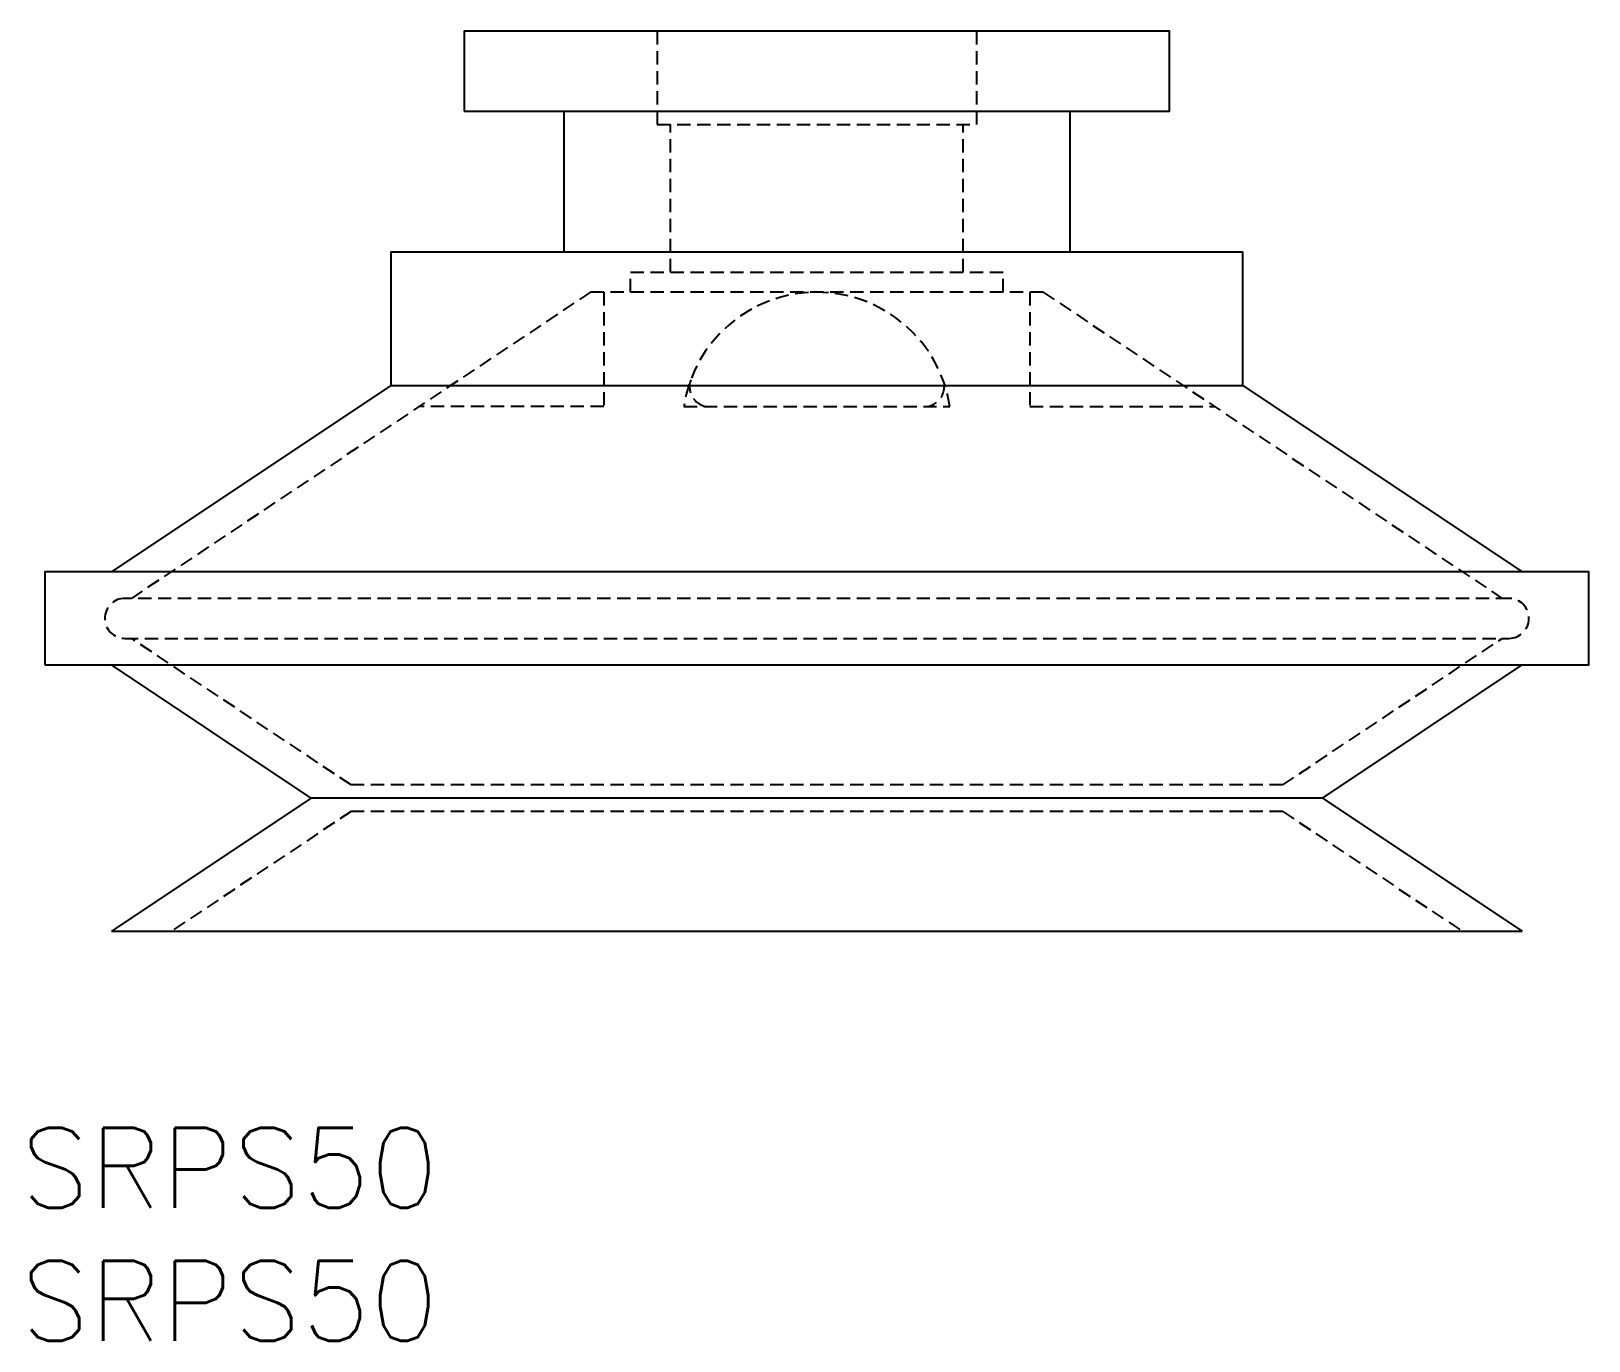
# Model space of a CAD drawing. Extents: x 117.6 to 176.2, y 81.5 to 130.7.
import ezdxf
from ezdxf.enums import TextEntityAlignment as Align

# ---------------------------------------------------------------- set-up
doc = ezdxf.new("R2010")
doc.units = 0
doc.linetypes.add('DASHED', pattern=[0.75, 0.5, -0.25])
doc.layers.get('0').update_dxf_attribs({"linetype": 'CONTINUOUS'})
doc.styles.get("Standard").update_dxf_attribs({"font": 'txt.shx', "bigfont": 'extfont.shx'})

msp = doc.modelspace()

# ---------------------------------------------------------------- linework, layer by layer
at = {"color": 3, "linetype": 'DASHED'}
for p, q in [((141.161, 130.689), (141.161, 127.189)), ((153.161, 130.689), (153.161, 127.189)), ((141.161, 127.189), (153.161, 127.189)), ((141.661, 121.639), (141.661, 127.189)), ((152.661, 121.639), (152.661, 127.189)), ((140.161, 121.639), (154.161, 121.639)), ((140.161, 120.889), (140.161, 121.639)), ((154.161, 120.889), (154.161, 121.639)), ((138.661, 120.889), (121.411, 109.389)), ((155.661, 120.889), (138.661, 120.889)), ((139.161, 120.889), (139.161, 116.589)), ((155.161, 120.889), (155.161, 116.589)), ((155.661, 120.889), (172.911, 109.389)), ((139.161, 116.589), (132.211, 116.589)), ((142.161, 116.589), (152.161, 116.589)), ((155.161, 116.589), (162.111, 116.589)), ((129.661, 102.389), (121.411, 107.889)), ((164.661, 102.389), (172.911, 107.889)), ((164.661, 102.389), (129.661, 102.389)), ((129.661, 101.389), (122.911, 96.889)), ((164.661, 101.389), (129.661, 101.389)), ((164.661, 101.389), (171.411, 96.889))]:
    msp.add_line(p, q, dxfattribs=at)
at = {"color": 7, "linetype": 'CONTINUOUS'}
for p, q in [((137.661, 127.689), (137.661, 122.389)), ((156.661, 127.689), (156.661, 122.389)), ((131.161, 117.389), (120.661, 110.389)), ((163.161, 117.389), (173.661, 110.389)), ((128.161, 101.889), (120.661, 106.889)), ((120.661, 106.889), (173.661, 106.889)), ((166.161, 101.889), (173.661, 106.889)), ((128.161, 101.889), (120.661, 96.889)), ((166.161, 101.889), (128.161, 101.889)), ((166.161, 101.889), (173.661, 96.889)), ((166.161, 101.889), (173.661, 96.889)), ((120.661, 96.889), (173.661, 96.889))]:
    msp.add_line(p, q, dxfattribs=at)
for points in [[(133.911, 127.689), (160.411, 127.689), (160.411, 130.689), (133.911, 130.689)], [(131.161, 117.389), (163.161, 117.389), (163.161, 122.389), (131.161, 122.389)], [(118.161, 106.889), (176.161, 106.889), (176.161, 110.389), (118.161, 110.389)]]:
    msp.add_lwpolyline(points, close=True, dxfattribs=at)
at = {"color": 3, "linetype": 'DASHED'}
msp.add_lwpolyline([(173.161, 107.889, 1), (173.161, 109.389), (121.161, 109.389, 1), (121.161, 107.889)], format="xyb", close=True, dxfattribs=at)
for centre, radius, start, end in [((147.161, 115.832), 5.057, 8.60894, 171.39106), ((143.127, 117.339), 0.75, 159.51929, 270), ((151.196, 117.339), 0.75, 270, 20.48071)]:
    msp.add_arc(centre, radius, start, end, dxfattribs=at)

# ---------------------------------------------------------------- texts
at = {"color": 7, "linetype": 'CONTINUOUS'}
for p in [(117.259, 88.011), (117.259, 83.011)]:
    msp.add_text('SRPS50', height=3, dxfattribs=at).set_placement(p, align=Align.MIDDLE_LEFT)

doc.saveas('drawing.dxf')
